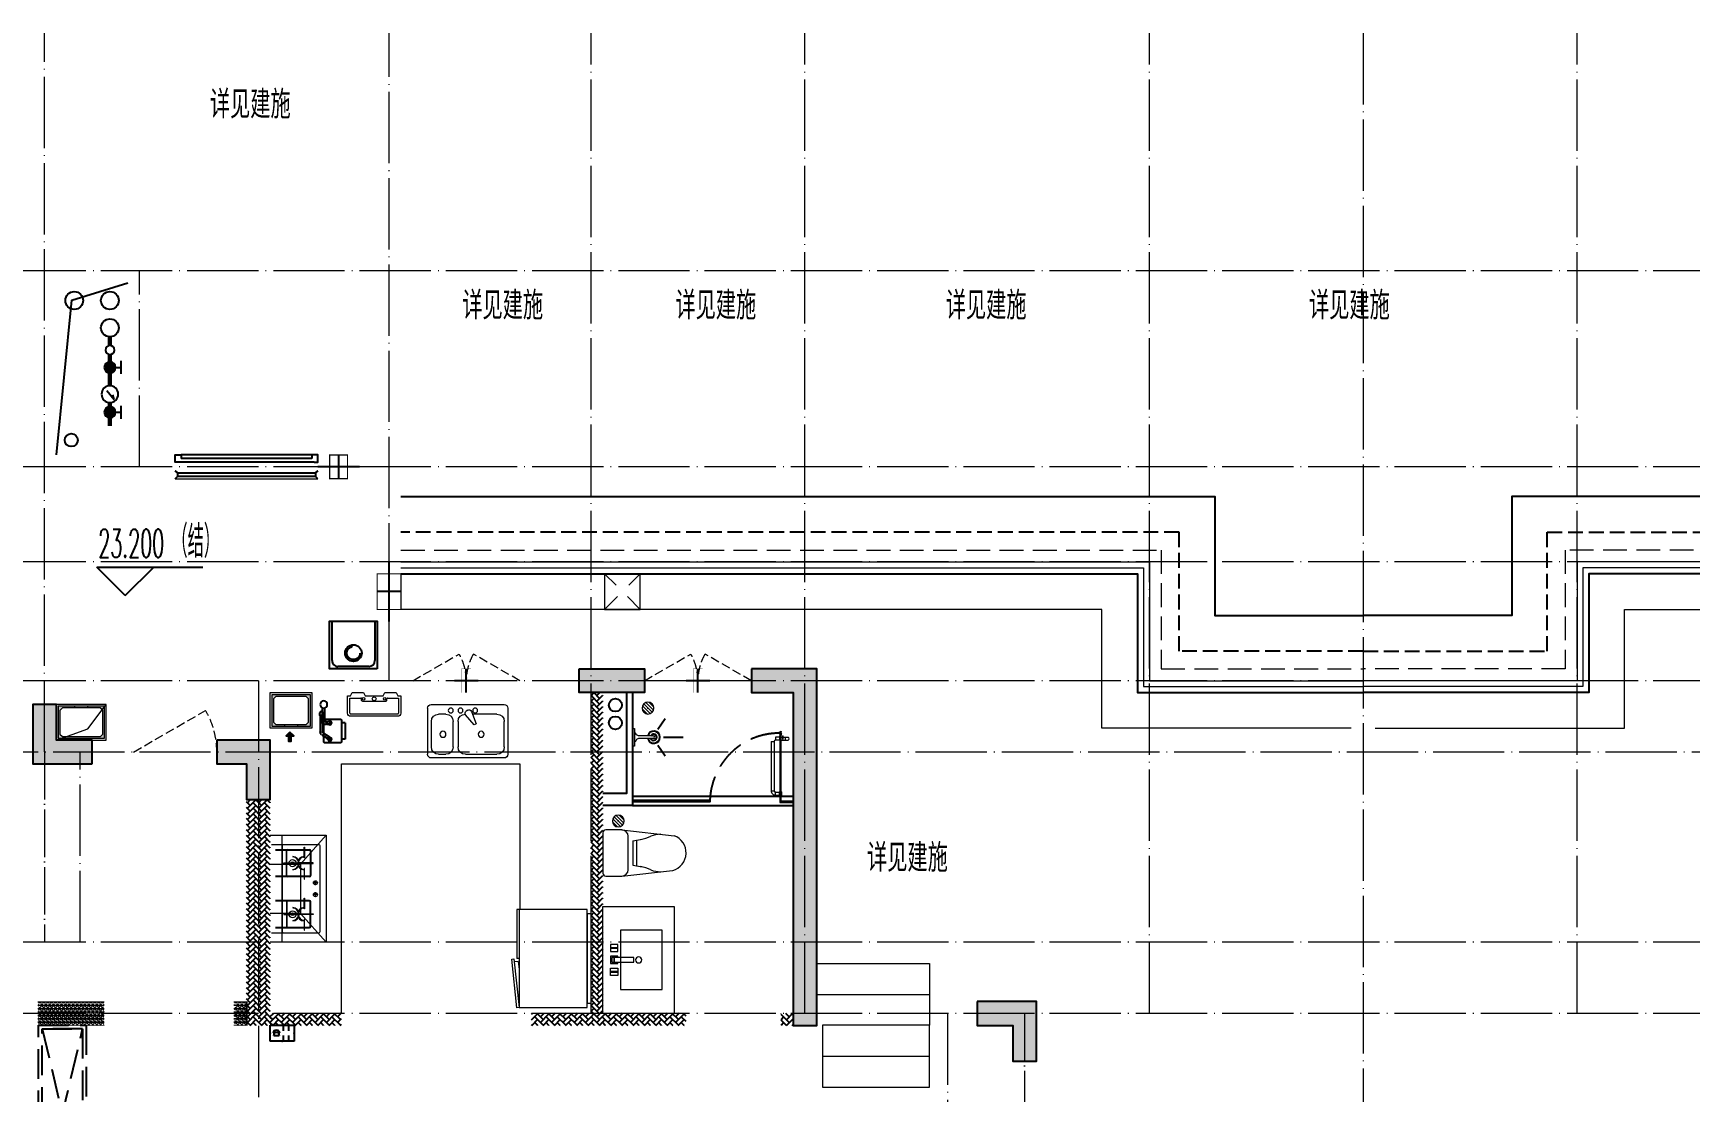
# Model space of a CAD drawing. Extents: x -518115 to 790560, y -210384 to 1628073.
# Drawn here: x 434421 to 448367, y 292255 to 301165 of the extents above; entities that cross this region are included whole.
import ezdxf
from ezdxf.enums import TextEntityAlignment as Align

# ---------------------------------------------------------------- set-up
doc = ezdxf.new("R2010")
doc.units = 0
doc.header["$LTSCALE"] = 1000
doc.header["$MEASUREMENT"] = 0
for name, pattern in [('#P_--_20B1_001_t3$0$DASH', [0.35, 0.25, -0.1]), ('__DASH', [0.35, 0.25, -0.1]), ('A户型$0$DASH', [0.35, 0.25, -0.1]), ('DASH', [0.35, 0.25, -0.1]), ('DOTE', [2.42, 2, -0.2, 0.02, -0.2])]:
    doc.linetypes.add(name, pattern=pattern)
for name, color, linetype in [('3-栏杆1', 135, 'Continuous'), ('5fur', 250, 'Continuous'), ('AH-FURNITURE', 1, 'Continuous'), ('COLU', 7, 'Continuous'), ('DIM_ELEV', 3, 'Continuous'), ('EQUIP-安防', 3, 'Continuous'), ('IP-bath&kitchen-JOHNSON', 4, 'Continuous'), ('P-bath&kitchen-JOHNSON', 4, 'Continuous'), ('PUB_TEXT', 4, 'Continuous'), ('ROOF', 183, 'Continuous'), ('S-砼墙填充', 251, 'Continuous'), ('VPIPE-中水', 122, 'Continuous'), ('VPIPE-废水', 31, 'Continuous'), ('VPIPE-消防', 1, 'TG_X'), ('VPIPE-给水', 3, 'TG_J'), ('VPIPE-雨水', 4, 'DASH'), ('保温', 6, 'Continuous'), ('建筑-排气道', 9, 'Continuous'), ('机电标识类', 1, 'Continuous'), ('污水', 3, 'Continuous'), ('看线', 251, 'Continuous'), ('管', 193, 'Continuous'), ('给水', 4, 'Continuous'), ('铝合金', 144, 'Continuous')]:
    doc.layers.add(name, color=color, linetype=linetype)
for name, color, linetype, lineweight in [('DOTE', 19, 'DOTE', 9), ('LVTRY', 1, 'Continuous', 13), ('PUB_HATCH', 8, 'Continuous', 9), ('STAIR', 2, 'Continuous', 18), ('WINDOW', 144, 'Continuous', 15), ('平面-分水线', 214, 'Continuous', 15), ('平面-排水沟', 86, 'Continuous', 15), ('平面-栏杆', 135, 'Continuous', 15), ('平面-看线', 45, 'Continuous', 15), ('平面-空调室内机', 176, 'Continuous', 9), ('平面-空调预留孔', 173, 'Continuous', 15), ('空调', 76, 'Continuous', 13), ('立面-洞口示意', 152, 'Continuous', 13)]:
    doc.layers.add(name, color=color, linetype=linetype, lineweight=lineweight)
doc.styles.add('_TCH_AXIS', font='COMPLEX', dxfattribs={"bigfont": 'GBCBIG'})
doc.styles.add('_TCH_DIM', font='SIMPLEX.shx', dxfattribs={"width": 0.7, "bigfont": 'GBCBIG.shx'})
doc.styles.add('_TEL_DIM', font='SIMPLEX', dxfattribs={"width": 0.8, "height": 3.5, "bigfont": 'HZTXT'})
doc.styles.add('DIM_FONT', font='SIMPLEX.shx', dxfattribs={"width": 0.56})
doc.styles.add('TG_LINETYPE', font='SIMPLEX', dxfattribs={"width": 0.8, "height": 3, "bigfont": 'HZTXT'})
doc.linetypes.add('TG_J', pattern='A,2,-0.22,["J",TG_LINETYPE,S=0.1,R=0,X=-0.18,Y=-0.15],0', length=2.22)
doc.linetypes.add('TG_X', pattern='A,4,-0.3,["X",TG_LINETYPE,S=0.1,R=0,X=-0.23,Y=-0.15],0', length=4.3)
pattern_1 = [(45, (0, 0), (0, 47.4157523), [100.584, -33.528]), (135, (23.708, 23.708), (3e-15, 47.4157523), [100.584, -33.528])]
pattern_2 = [(90, (0, 0), (-16.49778, 1e-15), [9.525, -19.05]), (210, (0, 0), (8.24889, -14.2874966), [9.525, -19.05]), (150, (6e-16, 9.525), (-8.24889, -14.2874966), [9.525, -19.05])]

# ---------------------------------------------------------------- blocks, each defined once
blk = doc.blocks.new('$equip$00002628')
at = {"linetype": 'Continuous'}
for p, q in [((-0.625, 0.415), (0.625, 0.415)), ((-0.625, -0.415), (-0.625, 0.415)), ((-0.472, 0.01), (-0.409, 0.01)), ((-0.446, -0.138), (-0.395, 0.058)), ((-0.395, 0.058), (-0.395, 0.058)), ((-0.395, 0.058), (-0.206, 0.058)), ((-0.206, 0.058), (-0.155, -0.138)), ((-0.191, 0.01), (-0.129, 0.01)), ((0.071, 0.129), (0.071, 0.415)), ((0.35, 0.129), (0.35, 0.415)), ((0.625, 0.415), (0.625, -0.415)), ((0.625, -0.415), (-0.625, -0.415)), ((-0.155, -0.138), (-0.446, -0.138)), ((0.071, -0.415), (0.071, -0.129)), ((0.35, -0.415), (0.35, -0.129))]:
    blk.add_line(p, q, dxfattribs=at)
at = {"const_width": 0.05}
blk.add_lwpolyline([(-0.625, 0.415), (0.625, 0.415), (0.625, -0.415), (-0.625, -0.415), (-0.625, 0.415), (0.625, 0.415)], dxfattribs=at)
at = {"linetype": 'Continuous'}
blk.add_arc((-0.3, -0.011), 0.173, 6.98974, 173.01026, dxfattribs=at)
for p in [(-0.625, 0), (0, 0.415), (0, -0.415), (0.625, 0)]:
    blk.add_point(p)
at = {"color": 7, "style": '_TEL_DIM', "flags": 1}
blk.add_attdef('A', text='', height=0.000025, dxfattribs=at).set_placement((0, 0), align=Align.MIDDLE_CENTER)
blk = doc.blocks.new('GDFGDDADWADAW')
at = {"layer": 'EQUIP-安防', "xscale": 160, "yscale": 160, "zscale": 160}
blk.add_blockref('$equip$00002628', (436517, 292749), dxfattribs=at)
blk = doc.blocks.new('A$C1BAD4CCC')
at = {"layer": 'PUB_HATCH'}
blk.add_hatch(color=256, dxfattribs=at).paths.add_polyline_path([(15, -15), (15, -285), (155, -285), (155, -270), (50, -270), (30, -250), (30, -50), (50, -30), (370, -30), (390, -50), (390, -250), (370, -270), (265, -270), (265, -285), (405, -285), (405, -15)])
at = {"layer": 'LVTRY', "color": 1}
for p, q in [((155, -270), (155, -285)), ((265, -270), (265, -285))]:
    blk.add_line(p, q, dxfattribs=at)
for points in [[(420, 0), (0, 0), (0, -300), (420, -300)], [(405, -15), (15, -15), (15, -285), (405, -285)], [(50, -270), (370, -270), (390, -250), (390, -50), (370, -30), (50, -30), (30, -50), (30, -250), (50, -270)]]:
    blk.add_lwpolyline(points, close=True, dxfattribs=at)
at = {"layer": '立面-洞口示意'}
blk.add_lwpolyline([(420, 0), (156, -94), (0, -300)], dxfattribs=at)
blk = doc.blocks.new('A$C39FB4DEF')
at = {"linetype": '__DASH', "ltscale": 0.1}
blk.add_wipeout([(100, 100), (100, -100), (250, -100), (250, 100)], dxfattribs=at).dxf.layer = '污水'
at = {"layer": '机电标识类', "color": 250, "linetype": 'DASH', "ltscale": 400}
for p, q in [((350, 0), (0, 0)), ((175, 100), (175, -100))]:
    blk.add_line(p, q, dxfattribs=at)
at = {"layer": '污水', "linetype": '__DASH', "ltscale": 0.1, "const_width": 10}
blk.add_lwpolyline([(100, 100), (100, -100), (250, -100), (250, 100)], close=True, dxfattribs=at)
blk = doc.blocks.new('A$C3EB2330C')
at = {"layer": '管'}
for p, q in [((0, 380), (330, 380)), ((380, 330), (380, 70)), ((330, 20), (0, 20))]:
    blk.add_line(p, q, dxfattribs=at)
blk.add_lwpolyline([(400, 400), (400, 0), (0, 0), (0, 400)], close=True, dxfattribs=at)
for centre, start, end in [((330, 330), 0, 90), ((330, 70), 270, 360)]:
    blk.add_arc(centre, 50, start, end, dxfattribs=at)
blk.add_ellipse((267, 200), major_axis=(-49.5, -49.5), ratio=1, start_param=-0.785398, end_param=5.497787, dxfattribs=at)
blk = doc.blocks.new('VXVXVXDVXDVXVDX')
at = {"layer": '保温', "linetype": 'ByBlock', "ltscale": 10}
h = blk.add_hatch(dxfattribs=at)
h.set_pattern_fill('AR-HBONE', color=251, scale=55)
h.set_pattern_definition(pattern_1)
h.paths.add_polyline_path([(439217, 295615), (439117, 295615), (439117, 292815), (439217, 292815)])
h = blk.add_hatch(dxfattribs=at)
h.set_pattern_fill('AR-HBONE', color=251, scale=55)
h.set_pattern_definition(pattern_1)
h.paths.add_polyline_path([(436417, 294715), (436217, 294715), (436217, 292815), (436417, 292815)])
at = {"layer": '保温', "linetype": 'Continuous', "ltscale": 10}
h = blk.add_hatch(dxfattribs=at)
h.set_pattern_fill('HEX', color=251, scale=10, angle=90, style=0)
h.set_pattern_definition(pattern_2)
h.paths.add_polyline_path([(435017, 292815), (435017, 293015), (434467, 293015), (434467, 292815)])
h = blk.add_hatch(dxfattribs=at)
h.set_pattern_fill('HEX', color=251, scale=10, angle=90, style=0)
h.set_pattern_definition(pattern_2)
h.paths.add_polyline_path([(436217, 292815), (436217, 293015), (436117, 293015), (436117, 292815)])
at = {"layer": '保温', "linetype": 'ByBlock', "ltscale": 10}
h = blk.add_hatch(dxfattribs=at)
h.set_pattern_fill('AR-HBONE', color=251, scale=55)
h.set_pattern_definition(pattern_1)
h.paths.add_polyline_path([(437017, 292815), (437017, 292915), (436417, 292915), (436417, 292815)])
h = blk.add_hatch(dxfattribs=at)
h.set_pattern_fill('AR-HBONE', color=251, scale=55)
h.set_pattern_definition(pattern_1)
h.paths.add_polyline_path([(439117, 292815), (439117, 292915), (438617, 292915), (438617, 292815)])
h = blk.add_hatch(dxfattribs=at)
h.set_pattern_fill('AR-HBONE', color=251, scale=55)
h.set_pattern_definition(pattern_1)
h.paths.add_polyline_path([(439917, 292815), (439917, 292915), (439217, 292915), (439217, 292815)])
h = blk.add_hatch(dxfattribs=at)
h.set_pattern_fill('AR-HBONE', color=251, scale=55)
h.set_pattern_definition([(45, (-568246.073, -58773.168), (0, 47.4157523), [100.584, -33.528]), (135, (-568222.366, -58749.46), (3e-15, 47.4157523), [100.584, -33.528])])
h.paths.add_polyline_path([(440817, 292815), (440817, 292915), (440717, 292915), (440717, 292815)])
at = {"layer": '保温', "color": 251, "linetype": 'ByBlock', "ltscale": 10}
blk.add_line((436217, 293015), (436217, 292815), dxfattribs=at)
blk = doc.blocks.new('A-Kitchen-7')
at = {"layer": 'LVTRY'}
for p, q in [((-519, 780), (-7, 834)), ((-515, 756), (-519, 780)), ((-4, 811), (-515, 756)), ((515, 756), (-515, 756)), ((-515, 756), (-515, 40)), ((-486, 761), (-485, 756)), ((-29, 767), (-112, 756)), ((-29, 767), (-35, 806)), ((-7, 834), (-4, 811)), ((515, 780), (0, 780)), ((0, 756), (0, 780)), ((515, 756), (515, 780)), ((515, 40), (515, 756)), ((-515, 40), (515, 40))]:
    blk.add_line(p, q, dxfattribs=at)
blk.add_lwpolyline([(-469, 40), (-469, 0), (469, 0), (469, 40)], close=True, dxfattribs=at)
blk = doc.blocks.new('rtyg7uyhg')
at = {"layer": 'LVTRY'}
for p, q in [((194235, 45489), (193621, 45489)), ((193590, 45458), (193590, 45069)), ((193621, 45131), (193621, 45346)), ((193682, 45407), (193888, 45407)), ((193896, 45430), (193858, 45326)), ((193858, 45326), (193875, 45316)), ((193875, 45316), (193946, 45401)), ((193926, 45440), (193940, 45432)), ((194010, 45346), (194010, 45131)), ((194051, 45131), (194051, 45346)), ((194112, 45407), (194173, 45407)), ((194235, 45346), (194235, 45131)), ((194265, 45069), (194265, 45458)), ((193948, 45069), (193682, 45069)), ((194173, 45069), (194112, 45069)), ((193621, 45039), (194235, 45039))]:
    blk.add_line(p, q, dxfattribs=at)
for centre, radius in [((193866, 45438), 20.5), ((193989, 45438), 20.5), ((194071, 45438), 20.5), ((193815, 45238), 25.6), ((194137, 45238), 25.6)]:
    blk.add_circle(centre, radius, dxfattribs=at)
for centre, radius, start, end in [((193621, 45458), 30.7, 90, 180), ((194235, 45458), 30.7, 360, 90), ((193682, 45346), 61.4, 90, 180), ((193916, 45423), 20.5, 60, 159.4623), ((193930, 45414), 20.5, 320.5377, 60), ((193948, 45346), 61.4, 360, 90), ((194112, 45346), 61.4, 90, 180), ((194173, 45346), 61.4, 360, 90), ((193621, 45069), 30.7, 180, 270), ((193682, 45131), 61.4, 180, 270), ((193948, 45131), 61.4, 270, 360), ((194112, 45131), 61.4, 180, 270), ((194173, 45131), 61.4, 270, 360), ((194235, 45069), 30.7, 270, 360)]:
    blk.add_arc(centre, radius, start, end, dxfattribs=at)
at = {"layer": 'LVTRY', "style": 'DIM_FONT', "width": 0.8, "flags": 9}
for tag in ['YSIZE', 'XSIZE']:
    blk.add_attdef(tag, (193928, 45488), '', height=0.5, rotation=90, dxfattribs=at)
blk = doc.blocks.new('FRSDFDGDGDRGDR')
at = {"layer": '平面-空调预留孔'}
for p, q in [((699612, 775044), (699612, 775441)), ((699619, 775448), (699746, 775448)), ((699746, 775448), (699746, 775355)), ((699720, 775342), (699720, 775143)), ((699727, 775349), (699740, 775349)), ((699727, 775136), (699740, 775136)), ((699746, 775130), (699746, 775037)), ((699746, 775037), (699619, 775037))]:
    blk.add_line(p, q, dxfattribs=at)
blk.add_lwpolyline([(699766, 775167), (699793, 775154), (699793, 775057), (699766, 775044), (699766, 775018), (699619, 775018, -0.414214), (699593, 775044), (699593, 775441, -0.414214), (699619, 775468), (699766, 775468), (699766, 775441), (699793, 775428), (699793, 775332), (699766, 775318)], format="xyb", close=True, dxfattribs=at)
for centre, radius in [((699740, 775332), 10.6), ((699740, 775243), 15.8), ((699740, 775154), 10.6)]:
    blk.add_circle(centre, radius, dxfattribs=at)
for centre, start, end in [((699619, 775441), 90, 180), ((699727, 775342), 90, 180), ((699740, 775355), 270, 360), ((699727, 775143), 180, 270), ((699740, 775130), 0, 90), ((699619, 775044), 180, 270)]:
    blk.add_arc(centre, 6.6, start, end, dxfattribs=at)
blk = doc.blocks.new('*U85')
h = blk.add_hatch(color=5)
h.set_gradient(color1=(0, 0, 255), rotation=180, tint=1)
h.paths.add_polyline_path([(0, 0), (-6.35, -6.35), (-6.35, -2.159), (-15, -2.159), (-15, 2.159), (-6.35, 2.159), (-6.35, 6.35)])
at = {"color": 0, "linetype": 'Continuous'}
blk.add_lwpolyline([(0, 0), (-6.35, -6.35), (-6.35, -2.159), (-15, -2.159), (-15, 2.159), (-6.35, 2.159), (-6.35, 6.35)], close=True, dxfattribs=at)
blk = doc.blocks.new('A$C3E873908')
at = {"layer": 'PUB_HATCH'}
blk.add_hatch(color=256, dxfattribs=at).paths.add_polyline_path([(-335, -15), (-335, -285), (-230, -285), (-230, -270), (-300, -270), (-320, -250), (-320, -50), (-300, -30), (-50, -30), (-30, -50), (-30, -250), (-50, -270), (-120, -270), (-120, -285), (-15, -285), (-15, -15)])
at = {"layer": 'LVTRY', "color": 1}
for p, q in [((-230, -270), (-230, -285)), ((-120, -270), (-120, -285))]:
    blk.add_line(p, q, dxfattribs=at)
for points in [[(0, 0), (-350, 0), (-350, -300), (0, -300)], [(-15, -15), (-335, -15), (-335, -285), (-15, -285)], [(-300, -270), (-50, -270), (-30, -250), (-30, -50), (-50, -30), (-300, -30), (-320, -50), (-320, -250), (-300, -270)]]:
    blk.add_lwpolyline(points, close=True, dxfattribs=at)
at = {"layer": '建筑-排气道', "xscale": 5, "yscale": 5, "zscale": 5, "rotation": 90.00000000000001}
blk.add_blockref('*U85', (-165, -332), dxfattribs=at)
blk = doc.blocks.new('VXCVXVXVDXVDX')
at = {"layer": 'LVTRY', "color": 251}
for p, q in [((436417, 294415), (436887, 294415)), ((436517, 293515), (436517, 294415)), ((436671, 294172), (436887, 294415)), ((436887, 294415), (436887, 293515)), ((436417, 294172), (436671, 294172)), ((436671, 294172), (436671, 293757)), ((436671, 293757), (436417, 293757)), ((436887, 293515), (436671, 293757)), ((436887, 293515), (436417, 293515))]:
    blk.add_line(p, q, dxfattribs=at)
at = {"layer": 'LVTRY'}
for p, q in [((436827, 294335), (436427, 294335)), ((436462, 294295), (436747, 294295)), ((436462, 294290), (436747, 294290)), ((436517, 294325), (436517, 293605)), ((436552, 294075), (436552, 294285)), ((436557, 294075), (436557, 294285)), ((436702, 294225), (436702, 294315)), ((436702, 294315), (436706, 294315)), ((436706, 294315), (436706, 294225)), ((436752, 294285), (436752, 294075)), ((436757, 294285), (436757, 294075)), ((436837, 293605), (436837, 294325)), ((436517, 293757), (436517, 294172)), ((436532, 294183), (436659, 294183)), ((436532, 294178), (436532, 294183)), ((436659, 294178), (436532, 294178)), ((436777, 294183), (436649, 294183)), ((436649, 294183), (436649, 294178)), ((436649, 294178), (436777, 294178)), ((436659, 294183), (436659, 294178)), ((436706, 294225), (436702, 294225)), ((436706, 294135), (436702, 294135)), ((436702, 294135), (436702, 294045)), ((436706, 294045), (436706, 294135)), ((436777, 294178), (436777, 294183)), ((436747, 294070), (436462, 294070)), ((436747, 294065), (436462, 294065)), ((436702, 294045), (436706, 294045)), ((436816, 294015), (436777, 294015)), ((436797, 293996), (436797, 294035)), ((436747, 293865), (436462, 293865)), ((436747, 293860), (436462, 293860)), ((436552, 293855), (436552, 293645)), ((436557, 293855), (436557, 293645)), ((436702, 293795), (436702, 293885)), ((436702, 293885), (436706, 293885)), ((436706, 293885), (436706, 293795)), ((436752, 293645), (436752, 293855)), ((436757, 293645), (436757, 293855)), ((436816, 293915), (436777, 293915)), ((436797, 293896), (436797, 293935)), ((436659, 293753), (436532, 293753)), ((436532, 293753), (436532, 293748)), ((436532, 293748), (436659, 293748)), ((436649, 293748), (436649, 293753)), ((436649, 293753), (436777, 293753)), ((436777, 293748), (436649, 293748)), ((436659, 293748), (436659, 293753)), ((436706, 293795), (436702, 293795)), ((436706, 293705), (436702, 293705)), ((436702, 293705), (436702, 293615)), ((436706, 293615), (436706, 293705)), ((436777, 293753), (436777, 293748)), ((436427, 293595), (436827, 293595)), ((436462, 293640), (436747, 293640)), ((436462, 293635), (436747, 293635)), ((436702, 293615), (436706, 293615))]:
    blk.add_line(p, q, dxfattribs=at)
blk.add_lwpolyline([(437017, 292915), (437017, 295015), (438517, 295015), (438517, 293789)], dxfattribs=at)
for centre, radius in [((436604, 294180), 29.7), ((436604, 294180), 11.7), ((436797, 294015), 17), ((436797, 293915), 17), ((436604, 293750), 29.7), ((436604, 293750), 11.7)]:
    blk.add_circle(centre, radius, dxfattribs=at)
for centre, radius, start, end in [((436527, 294325), 10, 90, 180), ((436562, 294285), 10, 90, 180), ((436562, 294285), 5, 90, 180), ((436747, 294285), 10, 0, 90), ((436747, 294285), 5, 0, 90), ((436827, 294325), 10, 0, 90), ((436604, 294180), 56.7, 2.2742, 87.7258), ((436604, 294180), 52.2, 2.4704, 87.5296), ((436604, 294180), 56.7, 272.2742, 357.7258), ((436604, 294180), 52.2, 272.4704, 357.5296), ((436704, 294180), 56.7, 92.2742, 177.7258), ((436704, 294180), 56.7, 182.2742, 267.7258), ((436704, 294180), 52.2, 92.4704, 177.5296), ((436704, 294180), 52.2, 182.4704, 267.5296), ((436562, 294075), 10, 180, 270), ((436562, 294075), 5, 180, 270), ((436747, 294075), 5, 270, 0), ((436747, 294075), 10, 270, 0), ((436562, 293855), 10, 90, 180), ((436562, 293855), 5, 90, 180), ((436747, 293855), 10, 0, 90), ((436747, 293855), 5, 0, 90), ((436604, 293750), 56.7, 2.2742, 87.7258), ((436604, 293750), 52.2, 2.4704, 87.5296), ((436604, 293750), 56.7, 272.2742, 357.7258), ((436604, 293750), 52.2, 272.4704, 357.5296), ((436704, 293750), 56.7, 92.2742, 177.7258), ((436704, 293750), 56.7, 182.2742, 267.7258), ((436704, 293750), 52.2, 92.4704, 177.5296), ((436704, 293750), 52.2, 182.4704, 267.5296), ((436527, 293605), 10, 180, 270), ((436562, 293645), 10, 180, 270), ((436562, 293645), 5, 180, 270), ((436747, 293645), 5, 270, 0), ((436747, 293645), 10, 270, 0), ((436827, 293605), 10, 270, 0)]:
    blk.add_arc(centre, radius, start, end, dxfattribs=at)
at = {"xscale": -1}
for name, p in [('A$C3E873908', (436417, 295615)), ('rtyg7uyhg', (632007, 250027))]:
    blk.add_blockref(name, p, dxfattribs=at)
at = {"rotation": 90}
blk.add_blockref('FRSDFDGDGDRGDR', (1212534, -404177), dxfattribs=at)
at = {"layer": 'LVTRY', "color": 1, "extrusion": (0, 0, -1), "xscale": -0.7999999999883585, "yscale": 0.7999999999883585, "zscale": -0.7999999999883585, "rotation": 270}
blk.add_blockref('A-Kitchen-7', (-439117, 293377), dxfattribs=at)
blk = doc.blocks.new('rrrrrrrrrrrra')
for p, q in [((-112, 459), (-112, 324)), ((253, 484), (-87, 484)), ((278, 324), (278, 459)), ((-112, 324), (-64, -103)), ((278, 324), (228, -116)), ((-59, 271), (224, 271)), ((-21, 232), (-34, 154)), ((191, 200), (-26, 200)), ((186, 232), (-21, 232)), ((186, 232), (199, 154))]:
    blk.add_line(p, q)
for centre, radius, start, end in [((-87, 459), 25, 90, 180), ((253, 459), 25, 0, 90), ((-59, 324), 53.3, 180, 270), ((224, 324), 53.3, 270, 0), ((-323, 210), 294, 333.5369, 351.4828), ((488, 210), 294, 188.5172, 206.4631), ((149, -3), 224, 158.5202, 180), ((16, -3), 224, 0, 21.4798), ((84, -64), 153, 195.0773, 340.1181)]:
    blk.add_arc(centre, radius, start, end)
blk = doc.blocks.new('A$C1E0F638F')
for points in [[(500, 435), (500, 85), (0, 85), (0, 435)], [(270, 30), (230, 30), (230, 195), (270, 195)], [(120, 0), (180, 0), (180, 60), (120, 60)], [(147, 55), (153, 55), (153, 5), (147, 5)], [(230, 30), (270, 30), (270, 10), (230, 10)], [(380, 0), (320, 0), (320, 60), (380, 60)], [(353, 55), (347, 55), (347, 5), (353, 5)]]:
    blk.add_lwpolyline(points, close=True)
blk.add_lwpolyline([(270, 60), (280, 60), (280, 0), (220, 0), (220, 60), (230, 60)])
blk.add_circle((250, 236), 26)
blk = doc.blocks.new('$lvtry$00000171')
for p, q in [((-74, 11), (-11, 74)), ((-70, -27), (27, 70)), ((-53, -53), (53, 53)), ((-27, -70), (70, 27)), ((11, -74), (74, -11))]:
    blk.add_line(p, q)
blk.add_circle((0, 0), 75)
blk.add_point((0, 0))
blk = doc.blocks.new('135')
blk.add_hatch(color=256).paths.add_polyline_path([(5, 2), (4, -1), (-5, 2), (-4, 5)])
for p, q in [((-6, 19), (-3, 19)), ((-3, 19), (-6, 19)), ((-6, 3), (5, -2)), ((-6, 3), (-5, 3)), ((-5, 11), (-5, 31)), ((5, 11), (-5, 11)), ((5, 10), (-5, 10)), ((-5, 3), (-4, 6)), ((-4, 6), (5, 2)), ((0, 0), (0, 39)), ((6, 19), (3, 19)), ((3, 19), (6, 19)), ((4, -1), (5, 2)), ((5, 11), (5, 32)), ((4, -1), (6, -2))]:
    blk.add_line(p, q)
for centre, radius, start, end in [((6, 16), 13.5, 151.0147, 204.8403), ((13, 4), 20.5, 163.0924, 182.0012), ((-6, 4), 1, 184.2275, 248.4661), ((-5, 22), 0.5, 335.7643, 151.0147), ((4, 18), 9.42, 155.7643, 171.9773), ((9, 15), 14.6, 166.278, 198.0953), ((14, 4), 19.5, 163.7443, 182.5269), ((-5, 3), 0.5, 181.9385, 247.2597), ((5, 22), 0.5, 29.8425, 204.574), ((-6, 17), 11.7, 10.475, 24.574), ((-6, 15), 12.4, 338.6449, 16.0476), ((29, 7), 24, 172.9439, 199.2318), ((-6, 16), 13.4, 334.9111, 29.8425), ((26, 6), 20.6, 169.1454, 199.9526), ((6, -1), 1.17, 247.4597, 19.9526), ((6, -1), 0.5, 247.4597, 19.2318)]:
    blk.add_arc(centre, radius, start, end)
blk.add_open_spline([(-5, 31), (-4, 31), (-2, 33), (1, 29), (3, 31), (5, 32)], degree=3, knots=[0, 0, 0, 0, 3.066329, 6.218313, 11.124135, 11.124135, 11.124135, 11.124135])
blk = doc.blocks.new('SDFAWERAWER')
at = {"layer": 'LVTRY', "color": 1}
for p, q in [((593941, -1242210), (593784, -1242595)), ((593965, -1242220), (593807, -1242604)), ((593941, -1242210), (593965, -1242220)), ((593988, -1242191), (593978, -1242214)), ((594007, -1242226), (593978, -1242214)), ((594017, -1242203), (593988, -1242191)), ((594016, -1242220), (594027, -1242193)), ((594016, -1242220), (594022, -1242223)), ((594026, -1242204), (594018, -1242222)), ((594018, -1242222), (594021, -1242220)), ((594025, -1242211), (594021, -1242220)), ((594023, -1242221), (594022, -1242223)), ((594022, -1242223), (594024, -1242222)), ((594023, -1242211), (594030, -1242194)), ((594024, -1242221), (594024, -1242222)), ((594025, -1242211), (594031, -1242197)), ((594027, -1242193), (594033, -1242195)), ((594028, -1242234), (594078, -1242255)), ((594030, -1242194), (594031, -1242197)), ((594032, -1242197), (594033, -1242195)), ((594033, -1242195), (594034, -1242197)), ((594034, -1242198), (594034, -1242197)), ((594047, -1242201), (594036, -1242229)), ((594036, -1242229), (594039, -1242230)), ((594037, -1242211), (594088, -1242232)), ((594039, -1242230), (594045, -1242214)), ((594039, -1242230), (594042, -1242228)), ((594042, -1242228), (594051, -1242205)), ((594050, -1242202), (594043, -1242218)), ((594047, -1242201), (594050, -1242202)), ((594050, -1242202), (594051, -1242205)), ((594057, -1242246), (594067, -1242223)), ((593784, -1242595), (593807, -1242604)), ((593803, -1242641), (593813, -1242618)), ((593803, -1242641), (593833, -1242653)), ((593813, -1242618), (593842, -1242630)), ((593842, -1242630), (593833, -1242653)), ((593834, -1242656), (593833, -1242653)), ((593845, -1242629), (593834, -1242656)), ((593836, -1242657), (593834, -1242656)), ((593848, -1242630), (593836, -1242657)), ((593845, -1242629), (593842, -1242630)), ((593848, -1242630), (593845, -1242629)), ((593847, -1242662), (593858, -1242634)), ((593847, -1242662), (593850, -1242663)), ((593850, -1242663), (593861, -1242635)), ((593852, -1242662), (593862, -1242637)), ((593858, -1242634), (593861, -1242635)), ((593861, -1242635), (593862, -1242637))]:
    blk.add_line(p, q, dxfattribs=at)
blk.add_lwpolyline([(593823, -1242717), (594046, -1242174), (594037, -1242170), (593814, -1242713)], close=True, dxfattribs=at)
blk.add_arc((594075, -1242240), 15.3, 281.7932, 33.7019, dxfattribs=at)
for centre, major_axis, start_param, end_param in [((593974, -1242224), (3.93, 9.6), 0, 1.570796), ((593817, -1242608), (13.5, 33.1), 1.570796, 3.141593), ((593817, -1242608), (3.93, 9.6), 1.570796, 3.141593)]:
    blk.add_ellipse(centre, major_axis=major_axis, ratio=1, start_param=start_param, end_param=end_param, dxfattribs=at)
at = {"layer": 'P-bath&kitchen-JOHNSON', "color": 8, "linetype": 'DASH'}
blk.add_arc((593810, -1242714), 586, 67.5369, 157.1325, dxfattribs=at)
at = {"layer": 'LVTRY', "color": 1, "xscale": -1, "rotation": 157.7329157530927}
blk.add_blockref('135', (594045, -1242162), dxfattribs=at)
blk = doc.blocks.new('A$C5DCB2F21')
at = {"layer": 'IP-bath&kitchen-JOHNSON', "color": 8}
for p, q in [((-68, -213), (-158, -275)), ((0, -261), (0, -425)), ((68, -213), (158, -275))]:
    blk.add_line(p, q, dxfattribs=at)
at = {"layer": 'IP-bath&kitchen-JOHNSON', "color": 250}
for centre, major_axis, ratio, start_param, end_param in [((0, -179), (-51, 0), 0.990052, -1.36297, 4.504563), ((0, -178), (-26.8, 0), 0.994812, -1.167677, 4.309269)]:
    blk.add_ellipse(centre, major_axis=major_axis, ratio=ratio, start_param=start_param, end_param=end_param, dxfattribs=at)
at = {"layer": 'LVTRY', "color": 1}
for p, q in [((74, 0), (-74, 0)), ((-10, -174), (-10, -49)), ((11, -174), (11, -49))]:
    blk.add_line(p, q, dxfattribs=at)
blk.add_lwpolyline([(74, 0), (74, -16), (-74, -16), (-74, 0)], dxfattribs=at)
for points in [[(-26, -31, -0.364142), (-38, -16, -0.020495)], [(-10, -49, 0.214893), (-26, -31, 7.649644)], [(11, -49, -0.21439), (26, -31, -7.649644)], [(26, -31, 0.364142), (38, -16, 0.020495)]]:
    blk.add_lwpolyline(points, format="xyb", dxfattribs=at)
blk.add_arc((0, -174), 10.5, 180, 0, dxfattribs=at)
for centre, major_axis, ratio, start_param, end_param in [((0, -181), (53.6, 0), 0.987577, 1.76809, 7.656688), ((-12, -165), (0, 1.43), 0.85, -1.570796, 4.712389), ((-12, -189), (0, 1.43), 0.85, 4.712389, 10.995574), ((12, -165), (0, 1.43), 0.85, 4.712389, 10.995574), ((12, -189), (0, 1.43), 0.85, 4.712389, 10.995574)]:
    blk.add_ellipse(centre, major_axis=major_axis, ratio=ratio, start_param=start_param, end_param=end_param, dxfattribs=at)
blk = doc.blocks.new('DSGDFGF')
at = {"layer": 'IP-bath&kitchen-JOHNSON'}
for p, q in [((676542, 342985), (677892, 342985)), ((676542, 342950), (677192, 342950)), ((676542, 342940), (677192, 342940)), ((677192, 342940), (677192, 342950)), ((677892, 342940), (677792, 342940)), ((677792, 342930), (677792, 342940)), ((676542, 342905), (677892, 342905)), ((677892, 342930), (677792, 342930))]:
    blk.add_line(p, q, dxfattribs=at)
at = {"layer": 'IP-bath&kitchen-JOHNSON', "color": 8}
for points in [[(676542, 343855), (676542, 342905), (676292, 342905)], [(676492, 343855), (676492, 343005), (676292, 343005)]]:
    blk.add_lwpolyline(points, dxfattribs=at)
at = {"layer": 'LVTRY', "color": 1}
blk.add_lwpolyline([(676892, 341155), (676292, 341155), (676292, 342055), (676892, 342055)], close=True, dxfattribs=at)
at = {"layer": 'IP-bath&kitchen-JOHNSON'}
for name, p, rotation in [('A$C5DCB2F21', (676542, 343480), 90.00848852444699), ('SDFAWERAWER', (-342526, 1268091), 22.25976934310714)]:
    blk.add_blockref(name, p, dxfattribs=dict(at, rotation=rotation))
at = {"layer": 'LVTRY', "xscale": -0.6666666667107826, "yscale": 0.6666666667107826}
for p in [(676672, 343725), (676422, 342775)]:
    blk.add_blockref('$lvtry$00000171', p, dxfattribs=at)
at = {"layer": 'LVTRY', "color": 1, "extrusion": (0, 0, -1), "xscale": -1, "zscale": -1, "rotation": 270}
blk.add_blockref('rrrrrrrrrrrra', (-676776, 342423), dxfattribs=at)
at = {"layer": 'LVTRY', "color": 1, "xscale": -1, "rotation": 270}
blk.add_blockref('A$C1E0F638F', (676357, 341356), dxfattribs=at)
blk = doc.blocks.new('GDGDGRD')
at = {"layer": 'S-砼墙填充'}
h = blk.add_hatch(color=256, dxfattribs=at)
h.dxf.hatch_style = 1
h.paths.add_polyline_path([(439017, 295815), (439097, 295815), (439566, 295815), (439566, 295615), (439017, 295615)])
h = blk.add_hatch(color=256, dxfattribs=at)
h.dxf.hatch_style = 1
h.paths.add_polyline_path([(440467, 295815), (440467, 295615), (440817, 295615), (440817, 292815), (441017, 292815), (441017, 295815)])
h = blk.add_hatch(color=256, dxfattribs=at)
h.dxf.hatch_style = 1
h.paths.add_polyline_path([(434917, 295016), (434917, 295216), (434617, 295216), (434617, 295516), (434417, 295516), (434417, 295016)])
h = blk.add_hatch(color=256, dxfattribs=at)
h.dxf.hatch_style = 1
h.paths.add_polyline_path([(435967, 295216), (435967, 295016), (436217, 295016), (436217, 294716), (436417, 294716), (436417, 295216)])
h = blk.add_hatch(color=256, dxfattribs=at)
h.dxf.hatch_style = 1
h.paths.add_polyline_path([(442367, 293015), (442367, 292815), (442667, 292815), (442667, 292515), (442867, 292515), (442867, 293015)])
at = {"layer": 'COLU', "color": 6}
for points in [[(439017, 295815), (439097, 295815), (439097, 295815), (439566, 295815), (439566, 295615), (439017, 295615)], [(440467, 295815), (440467, 295615), (440817, 295615), (440817, 292815), (441017, 292815), (441017, 295815)], [(434917, 295016), (434917, 295216), (434617, 295216), (434617, 295516), (434417, 295516), (434417, 295016)], [(435967, 295216), (435967, 295016), (436217, 295016), (436217, 294716), (436417, 294716), (436417, 295216)], [(442367, 293015), (442367, 292815), (442667, 292815), (442667, 292515), (442867, 292515), (442867, 293015)]]:
    blk.add_lwpolyline(points, close=True, dxfattribs=at)
blk = doc.blocks.new('GDGDGDGRGD')
at = {"linetype": '__DASH', "ltscale": 0.1}
blk.add_wipeout([(428917, 296115), (428717, 296115), (428717, 295815), (428917, 295815)], dxfattribs=at).dxf.layer = '污水'
at = {"layer": '机电标识类', "color": 250, "linetype": 'DASH', "ltscale": 400}
for p, q in [((428817, 295715), (428817, 296215)), ((428917, 295965), (428717, 295965))]:
    blk.add_line(p, q, dxfattribs=at)
at = {"layer": '污水', "linetype": '__DASH', "ltscale": 0.1, "const_width": 10}
blk.add_lwpolyline([(428917, 296115), (428717, 296115), (428717, 295815), (428917, 295815)], close=True, dxfattribs=at)
blk = doc.blocks.new('R5T6Y7TRF')
at = {"layer": '平面-分水线', "color": 4, "elevation": -134}
blk.add_lwpolyline([(392485, -26438), (392785, -26438), (392785, -26738), (392485, -26738)], close=True, dxfattribs=at)
for points in [[(392485, -26438), (392582, -26534)], [(392688, -26534), (392785, -26438)], [(392485, -26738), (392593, -26629)], [(392676, -26629), (392785, -26738)]]:
    blk.add_lwpolyline(points, dxfattribs=at)
blk = doc.blocks.new('dfgdfgsf')
at = {"layer": '5fur', "linetype": 'A户型$0$DASH'}
for points in [[(2089642, -1252512), (2089642, -1251012), (2090042, -1251012), (2090042, -1252512)], [(2089672, -1252482), (2089672, -1251042), (2090012, -1251042), (2090012, -1252482)]]:
    blk.add_lwpolyline(points, close=True, dxfattribs=at)
blk.add_lwpolyline([(2089672, -1252482), (2090012, -1251042), (2089672, -1251042), (2090012, -1252482)], dxfattribs=at)
blk = doc.blocks.new('dongkong')
blk.add_wipeout([(-603756, 210771), (-603756, 210571), (-603836, 210571), (-603836, 210771)])
at = {"layer": '机电标识类', "color": 250, "linetype": 'DASH', "ltscale": 400}
for p, q in [((-603796, 210771), (-603796, 210571)), ((-603896, 210671), (-603696, 210671))]:
    blk.add_line(p, q, dxfattribs=at)
at = {"layer": '空调', "color": 6, "linetype": 'DASH', "const_width": 2}
blk.add_lwpolyline([(-603756, 210771), (-603756, 210571), (-603836, 210571), (-603836, 210771)], close=True, dxfattribs=at)
blk = doc.blocks.new('A$C60D053AF')
at = {"layer": 'AH-FURNITURE', "color": 8}
for p, q in [((233, -90), (128, -90)), ((233, -110), (128, -110)), ((193, -71), (328, -71)), ((193, -91), (328, -91)), ((245, -129), (245, -122)), ((265, -129), (265, -122)), ((342, -97), (370, -143)), ((356, -83), (384, -129)), ((255, -281), (255, -251)), ((393, -281), (393, -251)), ((255, -281), (393, -281))]:
    blk.add_line(p, q, dxfattribs=at)
for points in [[(170, -68, 1), (170, -94), (193, -94), (193, -68)], [(234, -251), (414, -251, 0.414214), (424, -241), (424, -111, 0.414214), (414, -101), (234, -101, 0.414214), (224, -111), (224, -241, 0.414214)], [(268, -122), (268, -107, 0.414214), (248, -87), (233, -87), (233, -113), (242, -113), (242, -122)], [(242, -152, 1), (268, -152), (268, -129), (242, -129)], [(384, -161, 1), (402, -143), (386, -127), (368, -145)]]:
    blk.add_lwpolyline(points, format="xyb", close=True, dxfattribs=at)
for centre, radius in [((100, -100), 30), ((255, -152), 15), ((393, -152), 15), ((255, -152), 10), ((393, -152), 10)]:
    blk.add_circle(centre, radius, dxfattribs=at)
for radius in [40, 20]:
    blk.add_arc((328, -111), radius, 45, 90, dxfattribs=at)
blk = doc.blocks.new('A$C2705576B')
at = {"layer": '给水'}
h = blk.add_hatch(color=256, dxfattribs=at)
edge = h.paths.add_edge_path()
edge.add_arc((417, -1741), 47.2, 0, 360)
h = blk.add_hatch(color=256, dxfattribs=at)
edge = h.paths.add_edge_path()
edge.add_arc((795, -1741), 47.2, 0, 360)
for p, q in [((363, -1645), (472, -1645)), ((417, -1741), (417, -1645)), ((740, -1645), (849, -1645)), ((795, -1741), (795, -1645)), ((601, -1768), (525, -1704)), ((525, -1704), (564, -1715))]:
    blk.add_line(p, q, dxfattribs=at)
at = {"layer": '给水', "const_width": 35.4}
for points in [[(499, -1741), (302, -1741)], [(903, -1741), (641, -1741)], [(1053, -1741), (978, -1741)]]:
    blk.add_lwpolyline(points, dxfattribs=at)
at = {"layer": '给水'}
for centre, radius in [((570, -1741), 70.8), ((417, -1741), 47.2), ((795, -1741), 47.2), ((941, -1741), 37.5)]:
    blk.add_circle(centre, radius, dxfattribs=at)
blk = doc.blocks.new('GDGDGDSDA')
at = {"layer": 'DOTE', "linetype": 'DOTE', "ltscale": 0.3}
for p, q in [((433235, 370059), (433235, 376108)), ((436135, 370658), (436135, 376108)), ((437835, 367858), (437835, 376108)), ((439635, 367858), (439635, 376108)), ((442535, 367858), (442535, 376108)), ((444335, 376108), (444335, 359558)), ((446135, 367858), (446135, 376108)), ((471335, 374108), (417335, 374108)), ((434035, 372458), (434035, 374108)), ((471335, 372458), (417335, 372458)), ((471335, 371658), (417335, 371658)), ((471335, 370658), (417335, 370658)), ((435035, 370658), (435035, 359558)), ((417335, 370059), (471335, 370059)), ((433535, 368458), (433535, 370058)), ((471335, 368458), (417335, 368458)), ((471335, 367858), (417335, 367858)), ((440835, 367858), (440835, 359558))]:
    blk.add_line(p, q, dxfattribs=at)

msp = doc.modelspace()

# ---------------------------------------------------------------- linework, layer by layer
at = {"layer": '3-栏杆1', "color": 5}
for p, q in [((435616.6, 297482.3), (435636.8, 297464.5)), ((435636.8, 297464.5), (435616.6, 297482.3)), ((435616.6, 297415.4), (435636.8, 297435.2)), ((435636.8, 297435.2), (435616.6, 297415.4)), ((435636.8, 297464.5), (435636.8, 297435.2))]:
    msp.add_line(p, q, dxfattribs=at)
at = {"layer": 'DIM_ELEV'}
for p, q in [((434955.5, 296672.1), (435847.7, 296672.1)), ((435195.5, 296432.1), (434955.5, 296672.1)), ((435195.5, 296432.1), (435435.5, 296672.1))]:
    msp.add_line(p, q, dxfattribs=at)
at = {"layer": 'DOTE', "ltscale": 0.2}
for p, q in [((434516.6, 295115.6), (434516.6, 293515.4)), ((442766.6, 292915.4), (442766.6, 288415.4))]:
    msp.add_line(p, q, dxfattribs=at)
at = {"layer": 'ROOF', "ltscale": 0.8}
for points in [[(453716.6, 297265.4), (446866.6, 297265.4), (446866.6, 296265.4), (445616.6, 296265.4)], [(453716.6, 296615.4), (447516.6, 296615.4), (447516.6, 295615.4), (445616.6, 295615.4)]]:
    msp.add_lwpolyline(points, dxfattribs=at)
at = {"layer": 'STAIR'}
msp.add_line((441966.6, 292815.4), (441066.6, 292815.4), dxfattribs=at)
for points in [[(441016.6, 293075.4), (441016.6, 293335.4), (441966.6, 293335.4), (441966.6, 293075.4)], [(441016.6, 292815.4), (441016.6, 293075.4), (441966.6, 293075.4), (441966.6, 292815.4)], [(441066.6, 292815.4), (441066.6, 292555.4), (441966.6, 292555.4), (441966.6, 292815.4)], [(441066.6, 292555.4), (441066.6, 292295.4), (441966.6, 292295.4), (441966.6, 292555.4)]]:
    msp.add_lwpolyline(points, dxfattribs=at)
at = {"layer": 'VPIPE-中水', "linetype": 'Continuous'}
for centre in [(439321.7, 295510.4), (439321.7, 295360.4)]:
    msp.add_circle(centre, 55, dxfattribs=at)
at = {"layer": 'VPIPE-废水'}
msp.add_circle((434741.6, 297740.4), 55, dxfattribs=at)
at = {"layer": 'VPIPE-消防', "linetype": 'Continuous'}
msp.add_circle((434766.6, 298915.4), 75, dxfattribs=at)
at = {"layer": 'VPIPE-给水', "linetype": 'Continuous'}
for centre in [(435066.6, 298915.4), (435066.6, 298685.4)]:
    msp.add_circle(centre, 75, dxfattribs=at)
at = {"layer": 'VPIPE-雨水'}
msp.add_circle((437116.6, 295947.9), 55, dxfattribs=at)
at = {"layer": 'WINDOW', "color": 250, "linetype": 'DASH', "ltscale": 0.3}
msp.add_lwpolyline([(435266.4, 295115.4), (435872.8, 295465.4, -0.1315258), (435966.6, 295115.6)], format="xyb", dxfattribs=at)
at = {"layer": '平面-排水沟'}
msp.add_lwpolyline([(445716.6, 295315.4), (447816.6, 295315.4), (447816.6, 296315.4), (453716.6, 296315.4)], dxfattribs=at)
at = {"layer": '平面-栏杆'}
for points in [[(437516.6, 296715.4), (443816.6, 296715.4), (443816.6, 295715.4), (445616.6, 295715.4)], [(437516.6, 296665.4), (443766.6, 296665.4), (443766.6, 295665.4), (445616.6, 295665.4)], [(453716.6, 296715.4), (447416.6, 296715.4), (447416.6, 295715.4), (445616.6, 295715.4)], [(453716.6, 296665.4), (447466.6, 296665.4), (447466.6, 295665.4), (445616.6, 295665.4)]]:
    msp.add_lwpolyline(points, dxfattribs=at)
at = {"layer": '平面-看线', "linetype": 'DASH', "ltscale": 0.8}
msp.add_lwpolyline([(453716.6, 296815.4), (447316.6, 296815.4), (447316.6, 295815.4), (445616.6, 295815.4)], dxfattribs=at)
at = {"layer": '看线', "color": 202, "ltscale": 0.5}
msp.add_lwpolyline([(434616.6, 297615.4), (434747.5, 298919.5), (435216.6, 299065.4)], dxfattribs=at)
at = {"layer": '看线', "color": 202, "linetype": '#P_--_20B1_001_t3$0$DASH', "ltscale": 0.5}
msp.add_lwpolyline([(445616.6, 295965.4), (447166.6, 295965.4), (447166.6, 296965.4), (453716.6, 296965.4)], dxfattribs=at)
at = {"layer": '铝合金', "color": 36}
for points in [[(435616.6, 297585.4), (435616.6, 297615.4), (435666.6, 297615.4), (435666.6, 297605.4), (435666.6, 297605.4), (435666.6, 297585.4)], [(435646.6, 297555.4), (435616.6, 297555.4), (435616.6, 297615.4), (435666.6, 297615.4), (435666.6, 297585.4)]]:
    msp.add_lwpolyline(points, dxfattribs=at)

# ---------------------------------------------------------------- block references
for name, p in [('A$C39FB4DEF', (436816.6, 297515.4)), ('GDGDGRD', (0, 0)), ('VXVXVXDVXDVXVDX', (0, 0)), ('VXCVXVXVDXVDX', (0, 0)), ('DSGDFGF', (-237075.8, -48240)), ('GDFGDDADWADAW', (0, 0))]:
    msp.add_blockref(name, p)
at = {"color": 2, "xscale": -1}
msp.add_blockref('R5T6Y7TRF', (832016.4, 323053, 134.4), dxfattribs=at)
at = {"xscale": -1, "rotation": 89.99999999929328}
msp.add_blockref('A$C60D053AF', (436766.6, 295615.4), dxfattribs=at)
at = {"rotation": 180.0000011675328}
msp.add_blockref('A$C1BAD4CCC', (435036.6, 295215.9), dxfattribs=at)
at = {"layer": 'WINDOW'}
msp.add_blockref('dfgdfgsf', (-1655175, 1543827.6), dxfattribs=at)
at = {"layer": '污水', "xscale": -1, "rotation": 269.999999999891}
msp.add_blockref('A$C2705576B', (436807.8, 297557.5), dxfattribs=at)
at = {"layer": '管', "rotation": 270}
msp.add_blockref('A$C3EB2330C', (436916.6, 296215.4), dxfattribs=at)

# ---------------------------------------------------------------- texts
at = {"layer": 'DIM_ELEV', "color": 7, "style": '_TCH_DIM'}
for s, height, width, p in [('（结）', 270.07, 0.7, (435585.2, 296752.1)), ('23.200', 238, 0.494118, (434969.2, 296752.1))]:
    msp.add_text(s, height=height, dxfattribs=dict(at, width=width)).set_placement(p)
at = {"layer": 'PUB_TEXT', "style": '_TCH_AXIS'}
for p in [(435907.8, 300446.9), (438032.9, 298755.3), (439827, 298755.3), (442102.3, 298755.3), (445160.2, 298755.3), (441439.8, 294106.9)]:
    msp.add_text('详见建施', height=236.31, dxfattribs=at).set_placement(p)

# ---------------------------------------------------------------- next in the draw order: linework, layer by layer
at = {"layer": '3-栏杆1', "color": 5}
for p, q in [((436816.6, 297482.3), (436796.3, 297464.5)), ((436796.3, 297464.5), (436816.6, 297482.3)), ((435636.8, 297464.4), (436796.3, 297464.5)), ((436796.3, 297435.2), (435636.8, 297435.1)), ((436796.3, 297464.5), (436796.3, 297435.2)), ((436816.6, 297415.4), (436796.3, 297435.2))]:
    msp.add_line(p, q, dxfattribs=at)
at = {"layer": '平面-看线'}
msp.add_line((435616.6, 297415.4), (436816.6, 297415.4), dxfattribs=at)
at = {"layer": '铝合金', "color": 36}
for points in [[(436766.6, 297615.3), (435666.6, 297615.4)], [(436816.6, 297585.4), (436816.6, 297615.4), (436766.6, 297615.3), (436766.6, 297605.3), (436766.6, 297605.3), (436766.6, 297585.3)], [(436786.6, 297555.3), (436816.6, 297555.4), (436816.6, 297615.4), (436766.6, 297615.3), (436766.6, 297585.3)], [(436786.6, 297555.3), (435646.6, 297555.4)], [(436766.6, 297585.3), (435666.6, 297585.4)]]:
    msp.add_lwpolyline(points, dxfattribs=at)

# ---------------------------------------------------------------- next in the draw order: block references
msp.add_blockref('GDGDGDGRGD', (8599.9, 500))

# ---------------------------------------------------------------- next in the draw order: linework, layer by layer
at = {"layer": 'ROOF', "ltscale": 0.8}
msp.add_lwpolyline([(437516.6, 297265.4), (444366.6, 297265.4), (444366.6, 296265.4), (445616.6, 296265.4)], dxfattribs=at)
at = {"layer": '平面-排水沟'}
msp.add_lwpolyline([(445516.6, 295315.4), (443416.6, 295315.4), (443416.6, 296315.4), (437516.6, 296315.4)], dxfattribs=at)
at = {"layer": '看线', "color": 202, "linetype": '#P_--_20B1_001_t3$0$DASH', "ltscale": 0.5}
msp.add_lwpolyline([(445616.6, 295965.4), (444066.6, 295965.4), (444066.6, 296965.4), (437516.6, 296965.4)], dxfattribs=at)

# ---------------------------------------------------------------- next in the draw order: block references
at = {"layer": '平面-空调室内机', "ltscale": 0.3, "rotation": 180}
msp.add_blockref('dongkong', (-165729.5, 506386.2), dxfattribs=at)

# ---------------------------------------------------------------- next in the draw order: linework, layer by layer
at = {"layer": 'ROOF', "ltscale": 0.8}
msp.add_lwpolyline([(437516.6, 296615.4), (443716.6, 296615.4), (443716.6, 295615.4), (445616.6, 295615.4)], dxfattribs=at)
at = {"layer": 'WINDOW', "color": 250, "linetype": 'DASH', "ltscale": 0.3}
for points in [[(437616.6, 295715.4), (438006.3, 295940.3, -0.1316053), (438066.6, 295715.4)], [(438516.6, 295715.4), (438126.8, 295940.3, 0.1316053), (438066.6, 295715.4)]]:
    msp.add_lwpolyline(points, format="xyb", dxfattribs=at)
at = {"layer": '平面-看线', "linetype": 'DASH', "ltscale": 0.8}
msp.add_lwpolyline([(437516.6, 296815.4), (443916.6, 296815.4), (443916.6, 295815.4), (445616.6, 295815.4)], dxfattribs=at)

# ---------------------------------------------------------------- next in the draw order: block references
at = {"layer": '平面-空调室内机', "ltscale": 0.3, "rotation": 180}
msp.add_blockref('dongkong', (-163779.5, 506386.2), dxfattribs=at)

# ---------------------------------------------------------------- next in the draw order: linework, layer by layer
at = {"layer": 'WINDOW', "color": 250, "linetype": 'DASH', "ltscale": 0.3}
for points in [[(439566.5, 295715.4), (439956.2, 295940.3, -0.1316053), (440016.5, 295715.4)], [(440466.5, 295715.4), (440076.7, 295940.3, 0.1316053), (440016.5, 295715.4)]]:
    msp.add_lwpolyline(points, format="xyb", dxfattribs=at)

# ---------------------------------------------------------------- next in the draw order: block references
msp.add_blockref('GDGDGDSDA', (1281.8, -74943))

doc.saveas('drawing.dxf')
